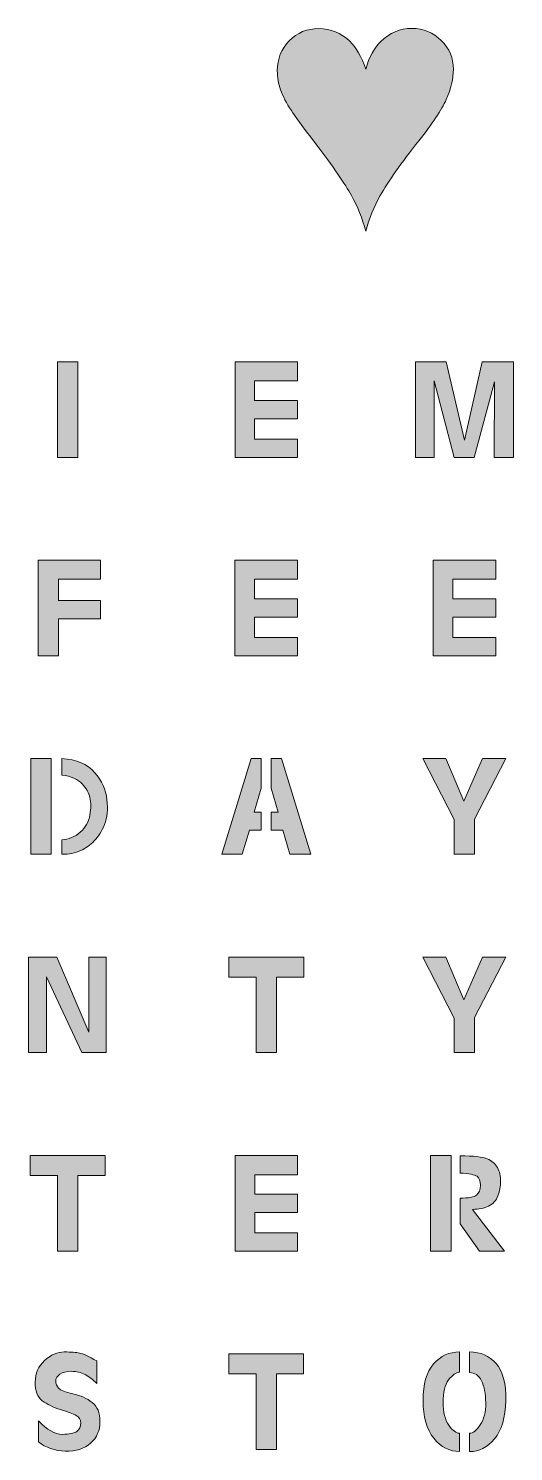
# Model space of a CAD drawing. Header units: inches. Extents: x -93 to 93, y -93 to 93.
# Drawn here: x 63.7 to 93, y 3 to 89.1 of the extents above; entities that cross this region are included whole.
import ezdxf

# ---------------------------------------------------------------- set-up
doc = ezdxf.new("R2010")
doc.units = ezdxf.units.IN
doc.header["$MEASUREMENT"] = 0
doc.layers.add('Top Copper', color=7, linetype='Continuous')

# ---------------------------------------------------------------- blocks, each defined once
blk = doc.blocks.new('block 13')
at = {"layer": 'Top Copper', "true_color": 0xffffff}
h = blk.add_hatch(color=7, dxfattribs=at)
h.dxf.hatch_style = 2
h.paths.add_polyline_path([(68.286, 20.913), (68.286, 19.7), (66.648, 19.7), (66.648, 15.134), (65.418, 15.134), (65.418, 19.7), (63.764, 19.7), (63.764, 20.913)])
at = {"layer": 'Top Copper', "lineweight": 0}
blk.add_lwpolyline([(68.286, 20.913), (68.286, 19.7), (66.648, 19.7), (66.648, 15.134), (65.418, 15.134), (65.418, 19.7), (63.764, 19.7), (63.764, 20.913), (68.286, 20.913)], dxfattribs=at)
blk = doc.blocks.new('block 14')
at = {"layer": 'Top Copper', "true_color": 0xffffff}
h = blk.add_hatch(color=7, dxfattribs=at)
h.dxf.hatch_style = 2
h.paths.add_polyline_path([(89.2, 20.913), (89.2, 15.134), (87.969, 15.134), (87.969, 20.913)])
edge = h.paths.add_edge_path()
edge.add_spline(control_points=[(90.742, 18.522), (90.904, 18.649), (90.984, 18.845), (90.984, 19.111), (90.984, 19.377), (90.914, 19.559), (90.772, 19.657), (90.63, 19.755), (90.288, 19.819), (89.745, 19.848), (89.745, 19.848), (89.745, 20.887), (89.745, 20.887), (90.566, 20.887), (91.115, 20.829), (91.391, 20.714), (91.669, 20.598), (91.872, 20.421), (92.002, 20.181), (92.133, 19.941), (92.197, 19.667), (92.197, 19.358), (92.197, 19.049), (92.144, 18.754), (92.037, 18.474), (91.93, 18.194), (91.743, 17.988), (91.474, 17.855), (91.205, 17.722), (90.883, 17.656), (90.508, 17.656), (90.508, 17.656), (92.431, 15.134), (92.431, 15.134), (92.431, 15.134), (90.924, 15.134), (90.924, 15.134), (90.924, 15.134), (89.754, 16.789), (89.754, 16.789), (89.754, 16.789), (89.754, 18.34), (89.754, 18.34), (90.251, 18.334), (90.58, 18.395), (90.742, 18.522)], knot_values=[0, 0, 0, 0, 1, 1, 1, 2, 2, 2, 3, 3, 3, 4, 4, 4, 5, 5, 5, 6, 6, 6, 7, 7, 7, 8, 8, 8, 9, 9, 9, 10, 10, 10, 11, 11, 11, 12, 12, 12, 13, 13, 13, 14, 14, 14, 15, 15, 15, 15], degree=3, periodic=1)
at = {"layer": 'Top Copper', "lineweight": 0}
blk.add_lwpolyline([(89.2, 20.913), (89.2, 15.134), (87.969, 15.134), (87.969, 20.913), (89.2, 20.913)], dxfattribs=at)
blk.add_open_spline([(90.742, 18.522), (90.904, 18.649), (90.984, 18.845), (90.984, 19.111), (90.984, 19.377), (90.914, 19.559), (90.772, 19.657), (90.63, 19.755), (90.288, 19.819), (89.745, 19.848), (89.745, 19.848), (89.745, 20.887), (89.745, 20.887), (90.566, 20.887), (91.115, 20.829), (91.391, 20.714), (91.669, 20.598), (91.872, 20.421), (92.002, 20.181), (92.133, 19.941), (92.197, 19.667), (92.197, 19.358), (92.197, 19.049), (92.144, 18.754), (92.037, 18.474), (91.93, 18.194), (91.743, 17.988), (91.474, 17.855), (91.205, 17.722), (90.883, 17.656), (90.508, 17.656), (90.508, 17.656), (92.431, 15.134), (92.431, 15.134), (92.431, 15.134), (90.924, 15.134), (90.924, 15.134), (90.924, 15.134), (89.754, 16.789), (89.754, 16.789), (89.754, 16.789), (89.754, 18.34), (89.754, 18.34), (90.251, 18.334), (90.58, 18.395), (90.742, 18.522)], degree=3, knots=[0, 0, 0, 0, 1, 1, 1, 2, 2, 2, 3, 3, 3, 4, 4, 4, 5, 5, 5, 6, 6, 6, 7, 7, 7, 8, 8, 8, 9, 9, 9, 10, 10, 10, 11, 11, 11, 12, 12, 12, 13, 13, 13, 14, 14, 14, 15, 15, 15, 15], dxfattribs=at)
blk = doc.blocks.new('block 18')
at = {"layer": 'Top Copper', "true_color": 0xffffff}
h = blk.add_hatch(color=7, dxfattribs=at)
h.dxf.hatch_style = 2
h.paths.add_polyline_path([(79.927, 20.913), (79.927, 19.752), (77.337, 19.752), (77.337, 18.565), (79.927, 18.565), (79.927, 17.465), (77.337, 17.465), (77.337, 16.235), (79.927, 16.235), (79.927, 15.134), (76.159, 15.134), (76.159, 20.913)])
at = {"layer": 'Top Copper', "lineweight": 0}
blk.add_lwpolyline([(79.927, 20.913), (79.927, 19.752), (77.337, 19.752), (77.337, 18.565), (79.927, 18.565), (79.927, 17.465), (77.337, 17.465), (77.337, 16.235), (79.927, 16.235), (79.927, 15.134), (76.159, 15.134), (76.159, 20.913), (79.927, 20.913)], dxfattribs=at)
blk = doc.blocks.new('block 20')
at = {"layer": 'Top Copper', "true_color": 0xffffff}
h = blk.add_hatch(color=7, dxfattribs=at)
h.dxf.hatch_style = 2
h.paths.add_polyline_path([(68.352, 27.137), (66.879, 27.137), (64.748, 31.712), (64.748, 27.137), (63.656, 27.137), (63.656, 32.916), (65.371, 32.916), (67.303, 28.376), (67.312, 32.916), (68.352, 32.916)])
at = {"layer": 'Top Copper', "lineweight": 0}
blk.add_lwpolyline([(68.352, 27.137), (66.879, 27.137), (64.748, 31.712), (64.748, 27.137), (63.656, 27.137), (63.656, 32.916), (65.371, 32.916), (67.303, 28.376), (67.312, 32.916), (68.352, 32.916), (68.352, 27.137)], dxfattribs=at)
blk = doc.blocks.new('block 21')
at = {"layer": 'Top Copper', "true_color": 0xffffff}
h = blk.add_hatch(color=7, dxfattribs=at)
h.dxf.hatch_style = 2
h.paths.add_polyline_path([(80.295, 32.916), (80.295, 31.703), (78.657, 31.703), (78.657, 27.137), (77.427, 27.137), (77.427, 31.703), (75.772, 31.703), (75.772, 32.916)])
at = {"layer": 'Top Copper', "lineweight": 0}
blk.add_lwpolyline([(80.295, 32.916), (80.295, 31.703), (78.657, 31.703), (78.657, 27.137), (77.427, 27.137), (77.427, 31.703), (75.772, 31.703), (75.772, 32.916), (80.295, 32.916)], dxfattribs=at)
blk = doc.blocks.new('block 22')
at = {"layer": 'Top Copper', "true_color": 0xffffff}
h = blk.add_hatch(color=7, dxfattribs=at)
h.dxf.hatch_style = 2
h.paths.add_polyline_path([(90.629, 29.251), (90.629, 27.137), (89.399, 27.137), (89.399, 29.225), (87.493, 32.916), (88.888, 32.916), (89.979, 30.334), (91.097, 32.916), (92.518, 32.916)])
at = {"layer": 'Top Copper', "lineweight": 0}
blk.add_lwpolyline([(90.629, 29.251), (90.629, 27.137), (89.399, 27.137), (89.399, 29.225), (87.493, 32.916), (88.888, 32.916), (89.979, 30.334), (91.097, 32.916), (92.518, 32.916), (90.629, 29.251)], dxfattribs=at)
blk = doc.blocks.new('block 34')
at = {"layer": 'Top Copper', "true_color": 0xffffff}
h = blk.add_hatch(color=7, dxfattribs=at)
h.dxf.hatch_style = 2
edge = h.paths.add_edge_path()
edge.add_spline(control_points=[(88.158, 3.815), (87.725, 4.352), (87.509, 5.115), (87.509, 6.102), (87.509, 7.09), (87.719, 7.825), (88.141, 8.308), (88.563, 8.79), (89.088, 9.031), (89.718, 9.031), (89.718, 9.031), (89.718, 7.801), (89.718, 7.801), (89.498, 7.795), (89.277, 7.64), (89.055, 7.337), (88.832, 7.034), (88.722, 6.583), (88.722, 5.986), (88.722, 5.388), (88.837, 4.927), (89.068, 4.604), (89.299, 4.28), (89.516, 4.118), (89.718, 4.118), (89.718, 4.118), (89.718, 3.01), (89.718, 3.01), (89.112, 3.01), (88.592, 3.278), (88.158, 3.815)], knot_values=[0, 0, 0, 0, 1, 1, 1, 2, 2, 2, 3, 3, 3, 4, 4, 4, 5, 5, 5, 6, 6, 6, 7, 7, 7, 8, 8, 8, 9, 9, 9, 10, 10, 10, 10], degree=3, periodic=1)
edge = h.paths.add_edge_path()
edge.add_spline(control_points=[(90.97, 4.617), (91.192, 4.949), (91.302, 5.393), (91.299, 5.951), (91.296, 6.508), (91.209, 6.954), (91.039, 7.289), (90.869, 7.624), (90.63, 7.789), (90.324, 7.783), (90.324, 7.783), (90.324, 9.031), (90.324, 9.031), (90.983, 9.031), (91.517, 8.798), (91.927, 8.333), (92.337, 7.868), (92.532, 7.122), (92.512, 6.094), (92.492, 5.066), (92.265, 4.295), (91.832, 3.781), (91.399, 3.266), (90.896, 3.01), (90.324, 3.01), (90.324, 3.01), (90.324, 4.118), (90.324, 4.118), (90.532, 4.118), (90.747, 4.284), (90.97, 4.617)], knot_values=[0, 0, 0, 0, 1, 1, 1, 2, 2, 2, 3, 3, 3, 4, 4, 4, 5, 5, 5, 6, 6, 6, 7, 7, 7, 8, 8, 8, 9, 9, 9, 10, 10, 10, 10], degree=3, periodic=1)
at = {"layer": 'Top Copper', "lineweight": 0}
for points in [[(88.158, 3.815), (87.725, 4.352), (87.509, 5.115), (87.509, 6.102), (87.509, 7.09), (87.719, 7.825), (88.141, 8.308), (88.563, 8.79), (89.088, 9.031), (89.718, 9.031), (89.718, 9.031), (89.718, 7.801), (89.718, 7.801), (89.498, 7.795), (89.277, 7.64), (89.055, 7.337), (88.832, 7.034), (88.722, 6.583), (88.722, 5.986), (88.722, 5.388), (88.837, 4.927), (89.068, 4.604), (89.299, 4.28), (89.516, 4.118), (89.718, 4.118), (89.718, 4.118), (89.718, 3.01), (89.718, 3.01), (89.112, 3.01), (88.592, 3.278), (88.158, 3.815)], [(90.97, 4.617), (91.192, 4.949), (91.302, 5.393), (91.299, 5.951), (91.296, 6.508), (91.209, 6.954), (91.039, 7.289), (90.869, 7.624), (90.63, 7.789), (90.324, 7.783), (90.324, 7.783), (90.324, 9.031), (90.324, 9.031), (90.983, 9.031), (91.517, 8.798), (91.927, 8.333), (92.337, 7.868), (92.532, 7.122), (92.512, 6.094), (92.492, 5.066), (92.265, 4.295), (91.832, 3.781), (91.399, 3.266), (90.896, 3.01), (90.324, 3.01), (90.324, 3.01), (90.324, 4.118), (90.324, 4.118), (90.532, 4.118), (90.747, 4.284), (90.97, 4.617)]]:
    blk.add_open_spline(points, degree=3, knots=[0, 0, 0, 0, 1, 1, 1, 2, 2, 2, 3, 3, 3, 4, 4, 4, 5, 5, 5, 6, 6, 6, 7, 7, 7, 8, 8, 8, 9, 9, 9, 10, 10, 10, 10], dxfattribs=at)
blk = doc.blocks.new('block 37')
at = {"layer": 'Top Copper', "true_color": 0xffffff}
h = blk.add_hatch(color=7, dxfattribs=at)
h.dxf.hatch_style = 2
h.paths.add_polyline_path([(80.289, 8.918), (80.289, 7.705), (78.651, 7.705), (78.651, 3.14), (77.421, 3.14), (77.421, 7.705), (75.766, 7.705), (75.766, 8.918)])
at = {"layer": 'Top Copper', "lineweight": 0}
blk.add_lwpolyline([(80.289, 8.918), (80.289, 7.705), (78.651, 7.705), (78.651, 3.14), (77.421, 3.14), (77.421, 7.705), (75.766, 7.705), (75.766, 8.918), (80.289, 8.918)], dxfattribs=at)
blk = doc.blocks.new('block 44')
at = {"layer": 'Top Copper', "true_color": 0xffffff}
h = blk.add_hatch(color=7, dxfattribs=at)
h.dxf.hatch_style = 2
edge = h.paths.add_edge_path()
edge.add_spline(control_points=[(67.083, 7.662), (66.832, 7.795), (66.555, 7.861), (66.252, 7.861), (65.948, 7.861), (65.715, 7.803), (65.55, 7.688), (65.385, 7.572), (65.303, 7.435), (65.303, 7.276), (65.303, 7.118), (65.362, 6.973), (65.481, 6.843), (65.599, 6.713), (65.888, 6.598), (66.347, 6.497), (66.806, 6.396), (67.193, 6.222), (67.508, 5.977), (67.823, 5.731), (67.98, 5.344), (67.98, 4.816), (67.98, 4.287), (67.791, 3.854), (67.413, 3.516), (67.034, 3.178), (66.524, 3.018), (65.883, 3.035), (65.242, 3.053), (64.702, 3.238), (64.263, 3.59), (64.263, 3.59), (64.263, 4.864), (64.263, 4.864), (64.789, 4.321), (65.267, 4.049), (65.697, 4.049), (66.127, 4.049), (66.422, 4.11), (66.581, 4.231), (66.739, 4.352), (66.819, 4.518), (66.819, 4.729), (66.819, 4.94), (66.728, 5.095), (66.546, 5.193), (66.364, 5.291), (66.048, 5.409), (65.597, 5.548), (65.147, 5.687), (64.779, 5.866), (64.493, 6.085), (64.207, 6.305), (64.064, 6.679), (64.064, 7.207), (64.064, 7.736), (64.253, 8.172), (64.631, 8.515), (65.01, 8.859), (65.405, 9.031), (65.818, 9.031), (66.231, 9.031), (66.54, 9.009), (66.745, 8.966), (66.95, 8.923), (67.295, 8.762), (67.781, 8.485), (67.781, 8.485), (67.781, 7.125), (67.781, 7.125), (67.567, 7.35), (67.334, 7.529), (67.083, 7.662)], knot_values=[0, 0, 0, 0, 1, 1, 1, 2, 2, 2, 3, 3, 3, 4, 4, 4, 5, 5, 5, 6, 6, 6, 7, 7, 7, 8, 8, 8, 9, 9, 9, 10, 10, 10, 11, 11, 11, 12, 12, 12, 13, 13, 13, 14, 14, 14, 15, 15, 15, 16, 16, 16, 17, 17, 17, 18, 18, 18, 19, 19, 19, 20, 20, 20, 21, 21, 21, 22, 22, 22, 23, 23, 23, 24, 24, 24, 24], degree=3, periodic=1)
at = {"layer": 'Top Copper', "lineweight": 0}
blk.add_open_spline([(67.083, 7.662), (66.832, 7.795), (66.555, 7.861), (66.252, 7.861), (65.948, 7.861), (65.715, 7.803), (65.55, 7.688), (65.385, 7.572), (65.303, 7.435), (65.303, 7.276), (65.303, 7.118), (65.362, 6.973), (65.481, 6.843), (65.599, 6.713), (65.888, 6.598), (66.347, 6.497), (66.806, 6.396), (67.193, 6.222), (67.508, 5.977), (67.823, 5.731), (67.98, 5.344), (67.98, 4.816), (67.98, 4.287), (67.791, 3.854), (67.413, 3.516), (67.034, 3.178), (66.524, 3.018), (65.883, 3.035), (65.242, 3.053), (64.702, 3.238), (64.263, 3.59), (64.263, 3.59), (64.263, 4.864), (64.263, 4.864), (64.789, 4.321), (65.267, 4.049), (65.697, 4.049), (66.127, 4.049), (66.422, 4.11), (66.581, 4.231), (66.739, 4.352), (66.819, 4.518), (66.819, 4.729), (66.819, 4.94), (66.728, 5.095), (66.546, 5.193), (66.364, 5.291), (66.048, 5.409), (65.597, 5.548), (65.147, 5.687), (64.779, 5.866), (64.493, 6.085), (64.207, 6.305), (64.064, 6.679), (64.064, 7.207), (64.064, 7.736), (64.253, 8.172), (64.631, 8.515), (65.01, 8.859), (65.405, 9.031), (65.818, 9.031), (66.231, 9.031), (66.54, 9.009), (66.745, 8.966), (66.95, 8.923), (67.295, 8.762), (67.781, 8.485), (67.781, 8.485), (67.781, 7.125), (67.781, 7.125), (67.567, 7.35), (67.334, 7.529), (67.083, 7.662)], degree=3, knots=[0, 0, 0, 0, 1, 1, 1, 2, 2, 2, 3, 3, 3, 4, 4, 4, 5, 5, 5, 6, 6, 6, 7, 7, 7, 8, 8, 8, 9, 9, 9, 10, 10, 10, 11, 11, 11, 12, 12, 12, 13, 13, 13, 14, 14, 14, 15, 15, 15, 16, 16, 16, 17, 17, 17, 18, 18, 18, 19, 19, 19, 20, 20, 20, 21, 21, 21, 22, 22, 22, 23, 23, 23, 24, 24, 24, 24], dxfattribs=at)
blk = doc.blocks.new('block 129')
at = {"layer": 'Top Copper', "true_color": 0xffffff}
h = blk.add_hatch(color=7, dxfattribs=at)
h.dxf.hatch_style = 2
h.paths.add_polyline_path([(66.641, 68.911), (66.641, 63.133), (65.41, 63.133), (65.41, 68.911)])
at = {"layer": 'Top Copper', "lineweight": 0}
blk.add_lwpolyline([(66.641, 68.911), (66.641, 63.133), (65.41, 63.133), (65.41, 68.911), (66.641, 68.911)], dxfattribs=at)
blk = doc.blocks.new('block 130')
at = {"layer": 'Top Copper', "true_color": 0xffffff}
h = blk.add_hatch(color=7, dxfattribs=at)
h.dxf.hatch_style = 2
h.paths.add_polyline_path([(79.917, 68.911), (79.917, 67.75), (77.326, 67.75), (77.326, 66.563), (79.917, 66.563), (79.917, 65.463), (77.326, 65.463), (77.326, 64.233), (79.917, 64.233), (79.917, 63.133), (76.148, 63.133), (76.148, 68.911)])
at = {"layer": 'Top Copper', "lineweight": 0}
blk.add_lwpolyline([(79.917, 68.911), (79.917, 67.75), (77.326, 67.75), (77.326, 66.563), (79.917, 66.563), (79.917, 65.463), (77.326, 65.463), (77.326, 64.233), (79.917, 64.233), (79.917, 63.133), (76.148, 63.133), (76.148, 68.911), (79.917, 68.911)], dxfattribs=at)
blk = doc.blocks.new('block 131')
at = {"layer": 'Top Copper', "true_color": 0xffffff}
h = blk.add_hatch(color=7, dxfattribs=at)
h.dxf.hatch_style = 2
h.paths.add_polyline_path([(92.979, 63.133), (91.818, 63.133), (91.827, 67.698), (90.596, 63.133), (89.383, 63.133), (88.188, 67.759), (88.188, 63.133), (87.044, 63.133), (87.044, 68.911), (88.907, 68.911), (90.016, 64.164), (91.09, 68.911), (92.979, 68.911)])
at = {"layer": 'Top Copper', "lineweight": 0}
blk.add_lwpolyline([(92.979, 63.133), (91.818, 63.133), (91.827, 67.698), (90.596, 63.133), (89.383, 63.133), (88.188, 67.759), (88.188, 63.133), (87.044, 63.133), (87.044, 68.911), (88.907, 68.911), (90.016, 64.164), (91.09, 68.911), (92.979, 68.911), (92.979, 63.133)], dxfattribs=at)
blk = doc.blocks.new('block 137')
at = {"layer": 'Top Copper', "true_color": 0xffffff}
h = blk.add_hatch(color=7, dxfattribs=at)
h.dxf.hatch_style = 2
h.paths.add_polyline_path([(65.029, 44.922), (65.029, 43.753), (65.029, 40.235), (65.029, 39.135), (63.799, 39.135), (63.799, 44.922)])
edge = h.paths.add_edge_path()
edge.add_spline(control_points=[(67.654, 44.078), (68.087, 43.578), (68.337, 43.032), (68.403, 42.44), (68.47, 41.848), (68.418, 41.344), (68.247, 40.928), (68.077, 40.512), (67.872, 40.182), (67.632, 39.936), (67.393, 39.691), (67.117, 39.494), (66.805, 39.347), (66.493, 39.2), (66.115, 39.126), (65.67, 39.126), (65.67, 39.126), (65.67, 40.01), (65.67, 40.01), (66.092, 40.027), (66.463, 40.176), (66.783, 40.456), (67.104, 40.736), (67.299, 41.084), (67.368, 41.5), (67.437, 41.916), (67.439, 42.267), (67.373, 42.553), (67.306, 42.839), (67.149, 43.119), (66.9, 43.393), (66.652, 43.667), (66.242, 43.842), (65.67, 43.917), (65.67, 43.917), (65.67, 44.922), (65.67, 44.922), (66.56, 44.859), (67.221, 44.577), (67.654, 44.078)], knot_values=[0, 0, 0, 0, 1, 1, 1, 2, 2, 2, 3, 3, 3, 4, 4, 4, 5, 5, 5, 6, 6, 6, 7, 7, 7, 8, 8, 8, 9, 9, 9, 10, 10, 10, 11, 11, 11, 12, 12, 12, 13, 13, 13, 13], degree=3, periodic=1)
at = {"layer": 'Top Copper', "lineweight": 0}
blk.add_lwpolyline([(65.029, 44.922), (65.029, 43.753), (65.029, 40.235), (65.029, 39.135), (63.799, 39.135), (63.799, 44.922), (65.029, 44.922)], dxfattribs=at)
blk.add_open_spline([(67.654, 44.078), (68.087, 43.578), (68.337, 43.032), (68.403, 42.44), (68.47, 41.848), (68.418, 41.344), (68.247, 40.928), (68.077, 40.512), (67.872, 40.182), (67.632, 39.936), (67.393, 39.691), (67.117, 39.494), (66.805, 39.347), (66.493, 39.2), (66.115, 39.126), (65.67, 39.126), (65.67, 39.126), (65.67, 40.01), (65.67, 40.01), (66.092, 40.027), (66.463, 40.176), (66.783, 40.456), (67.104, 40.736), (67.299, 41.084), (67.368, 41.5), (67.437, 41.916), (67.439, 42.267), (67.373, 42.553), (67.306, 42.839), (67.149, 43.119), (66.9, 43.393), (66.652, 43.667), (66.242, 43.842), (65.67, 43.917), (65.67, 43.917), (65.67, 44.922), (65.67, 44.922), (66.56, 44.859), (67.221, 44.577), (67.654, 44.078)], degree=3, knots=[0, 0, 0, 0, 1, 1, 1, 2, 2, 2, 3, 3, 3, 4, 4, 4, 5, 5, 5, 6, 6, 6, 7, 7, 7, 8, 8, 8, 9, 9, 9, 10, 10, 10, 11, 11, 11, 12, 12, 12, 13, 13, 13, 13], dxfattribs=at)
blk = doc.blocks.new('block 138')
at = {"layer": 'Top Copper', "true_color": 0xffffff}
h = blk.add_hatch(color=7, dxfattribs=at)
h.dxf.hatch_style = 2
h.paths.add_polyline_path([(75.347, 39.135), (77.123, 44.914), (77.721, 44.914), (77.721, 43.129), (77.297, 41.682), (77.721, 41.682), (77.721, 40.582), (77.019, 40.582), (76.577, 39.135)])
h.paths.add_polyline_path([(80.719, 39.135), (79.463, 39.135), (79.029, 40.582), (78.327, 40.582), (78.327, 41.682), (78.743, 41.682), (78.327, 43.12), (78.327, 44.914), (78.951, 44.914)])
at = {"layer": 'Top Copper', "lineweight": 0}
for points in [[(75.347, 39.135), (77.123, 44.914), (77.721, 44.914), (77.721, 43.129), (77.297, 41.682), (77.721, 41.682), (77.721, 40.582), (77.019, 40.582), (76.577, 39.135), (75.347, 39.135)], [(80.719, 39.135), (79.463, 39.135), (79.029, 40.582), (78.327, 40.582), (78.327, 41.682), (78.743, 41.682), (78.327, 43.12), (78.327, 44.914), (78.951, 44.914), (80.719, 39.135)]]:
    blk.add_lwpolyline(points, dxfattribs=at)
blk = doc.blocks.new('block 139')
at = {"layer": 'Top Copper', "true_color": 0xffffff}
h = blk.add_hatch(color=7, dxfattribs=at)
h.dxf.hatch_style = 2
h.paths.add_polyline_path([(90.629, 41.249), (90.629, 39.135), (89.399, 39.135), (89.399, 41.223), (87.493, 44.914), (88.888, 44.914), (89.979, 42.332), (91.097, 44.914), (92.518, 44.914)])
at = {"layer": 'Top Copper', "lineweight": 0}
blk.add_lwpolyline([(90.629, 41.249), (90.629, 39.135), (89.399, 39.135), (89.399, 41.223), (87.493, 44.914), (88.888, 44.914), (89.979, 42.332), (91.097, 44.914), (92.518, 44.914), (90.629, 41.249)], dxfattribs=at)
blk = doc.blocks.new('block 146')
at = {"layer": 'Top Copper', "true_color": 0xffffff}
h = blk.add_hatch(color=7, dxfattribs=at)
h.dxf.hatch_style = 2
edge = h.paths.add_edge_path()
edge.add_spline(control_points=[(84.042, 76.812), (83.84, 77.58), (83.552, 78.302), (83.178, 78.976), (82.803, 79.649), (82.079, 80.696), (81.005, 82.115), (80.217, 83.157), (79.732, 83.818), (79.549, 84.098), (79.25, 84.553), (79.033, 84.972), (78.9, 85.353), (78.766, 85.734), (78.7, 86.119), (78.7, 86.51), (78.7, 87.233), (78.941, 87.838), (79.423, 88.327), (79.904, 88.815), (80.5, 89.059), (81.21, 89.059), (81.926, 89.059), (82.548, 88.805), (83.075, 88.297), (83.472, 87.92), (83.794, 87.356), (84.042, 86.608), (84.257, 87.343), (84.56, 87.903), (84.95, 88.287), (85.49, 88.808), (86.115, 89.069), (86.825, 89.069), (87.529, 89.069), (88.124, 88.826), (88.612, 88.341), (89.101, 87.856), (89.345, 87.278), (89.345, 86.608), (89.345, 86.022), (89.201, 85.411), (88.915, 84.777), (88.629, 84.142), (88.075, 83.31), (87.255, 82.281), (86.187, 80.934), (85.409, 79.827), (84.921, 78.961), (84.536, 78.277), (84.244, 77.561), (84.042, 76.812)], knot_values=[0, 0, 0, 0, 1, 1, 1, 2, 2, 2, 3, 3, 3, 4, 4, 4, 5, 5, 5, 6, 6, 6, 7, 7, 7, 8, 8, 8, 9, 9, 9, 10, 10, 10, 11, 11, 11, 12, 12, 12, 13, 13, 13, 14, 14, 14, 15, 15, 15, 16, 16, 16, 17, 17, 17, 17], degree=3, periodic=1)
at = {"layer": 'Top Copper', "lineweight": 0}
blk.add_open_spline([(84.042, 76.812), (83.84, 77.58), (83.552, 78.302), (83.178, 78.976), (82.803, 79.649), (82.079, 80.696), (81.005, 82.115), (80.217, 83.157), (79.732, 83.818), (79.549, 84.098), (79.25, 84.553), (79.033, 84.972), (78.9, 85.353), (78.766, 85.734), (78.7, 86.119), (78.7, 86.51), (78.7, 87.233), (78.941, 87.838), (79.423, 88.327), (79.904, 88.815), (80.5, 89.059), (81.21, 89.059), (81.926, 89.059), (82.548, 88.805), (83.075, 88.297), (83.472, 87.92), (83.794, 87.356), (84.042, 86.608), (84.257, 87.343), (84.56, 87.903), (84.95, 88.287), (85.49, 88.808), (86.115, 89.069), (86.825, 89.069), (87.529, 89.069), (88.124, 88.826), (88.612, 88.341), (89.101, 87.856), (89.345, 87.278), (89.345, 86.608), (89.345, 86.022), (89.201, 85.411), (88.915, 84.777), (88.629, 84.142), (88.075, 83.31), (87.255, 82.281), (86.187, 80.934), (85.409, 79.827), (84.921, 78.961), (84.536, 78.277), (84.244, 77.561), (84.042, 76.812)], degree=3, knots=[0, 0, 0, 0, 1, 1, 1, 2, 2, 2, 3, 3, 3, 4, 4, 4, 5, 5, 5, 6, 6, 6, 7, 7, 7, 8, 8, 8, 9, 9, 9, 10, 10, 10, 11, 11, 11, 12, 12, 12, 13, 13, 13, 14, 14, 14, 15, 15, 15, 16, 16, 16, 17, 17, 17, 17], dxfattribs=at)
blk = doc.blocks.new('block 152')
at = {"layer": 'Top Copper', "true_color": 0xffffff}
h = blk.add_hatch(color=7, dxfattribs=at)
h.dxf.hatch_style = 2
h.paths.add_polyline_path([(68.006, 56.917), (68.006, 55.756), (65.467, 55.756), (65.467, 54.474), (68.006, 54.474), (68.006, 53.374), (65.467, 53.374), (65.467, 51.138), (64.237, 51.138), (64.237, 56.917)])
at = {"layer": 'Top Copper', "lineweight": 0}
blk.add_lwpolyline([(68.006, 56.917), (68.006, 55.756), (65.467, 55.756), (65.467, 54.474), (68.006, 54.474), (68.006, 53.374), (65.467, 53.374), (65.467, 51.138), (64.237, 51.138), (64.237, 56.917), (68.006, 56.917)], dxfattribs=at)
blk = doc.blocks.new('block 153')
at = {"layer": 'Top Copper', "true_color": 0xffffff}
h = blk.add_hatch(color=7, dxfattribs=at)
h.dxf.hatch_style = 2
h.paths.add_polyline_path([(79.91, 56.917), (79.91, 55.756), (77.32, 55.756), (77.32, 54.569), (79.91, 54.569), (79.91, 53.469), (77.32, 53.469), (77.32, 52.239), (79.91, 52.239), (79.91, 51.138), (76.141, 51.138), (76.141, 56.917)])
at = {"layer": 'Top Copper', "lineweight": 0}
blk.add_lwpolyline([(79.91, 56.917), (79.91, 55.756), (77.32, 55.756), (77.32, 54.569), (79.91, 54.569), (79.91, 53.469), (77.32, 53.469), (77.32, 52.239), (79.91, 52.239), (79.91, 51.138), (76.141, 51.138), (76.141, 56.917), (79.91, 56.917)], dxfattribs=at)
blk = doc.blocks.new('block 154')
at = {"layer": 'Top Copper', "true_color": 0xffffff}
h = blk.add_hatch(color=7, dxfattribs=at)
h.dxf.hatch_style = 2
h.paths.add_polyline_path([(91.899, 56.917), (91.899, 55.756), (89.308, 55.756), (89.308, 54.569), (91.899, 54.569), (91.899, 53.469), (89.308, 53.469), (89.308, 52.239), (91.899, 52.239), (91.899, 51.138), (88.13, 51.138), (88.13, 56.917)])
at = {"layer": 'Top Copper', "lineweight": 0}
blk.add_lwpolyline([(91.899, 56.917), (91.899, 55.756), (89.308, 55.756), (89.308, 54.569), (91.899, 54.569), (91.899, 53.469), (89.308, 53.469), (89.308, 52.239), (91.899, 52.239), (91.899, 51.138), (88.13, 51.138), (88.13, 56.917), (91.899, 56.917)], dxfattribs=at)

msp = doc.modelspace()

# ---------------------------------------------------------------- block references
at = {"layer": 'Top Copper'}
for name in ['block 146', 'block 129', 'block 130', 'block 131', 'block 152', 'block 153', 'block 154', 'block 137', 'block 138', 'block 139', 'block 20', 'block 21', 'block 22', 'block 13', 'block 18', 'block 14', 'block 44', 'block 37', 'block 34']:
    msp.add_blockref(name, (0, 0), dxfattribs=at)

doc.saveas('drawing.dxf')
